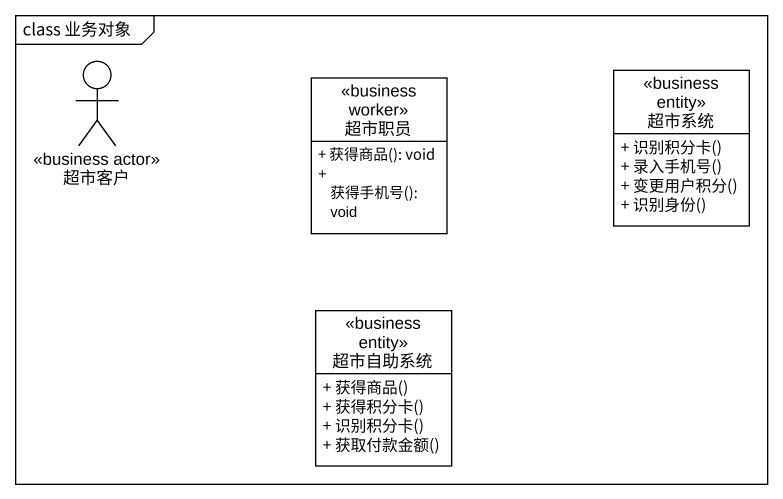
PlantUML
@startuml
mainframe class 业务对象
allowmixing
hide circle
hide empty members
skinparam classAttributeIconSize 0
actor 超市客户 <<business actor>>
class 超市职员 <<business worker>> {
  + 获得商品(): void
  + 获得手机号(): void
}
class 超市系统 <<business entity>> {
  + 识别积分卡()
  + 录入手机号()
  + 变更用户积分()
  + 识别身份()
}
class 超市自助系统 <<business entity>> {
  + 获得商品()
  + 获得积分卡()
  + 识别积分卡()
  + 获取付款金额()
}
@enduml
